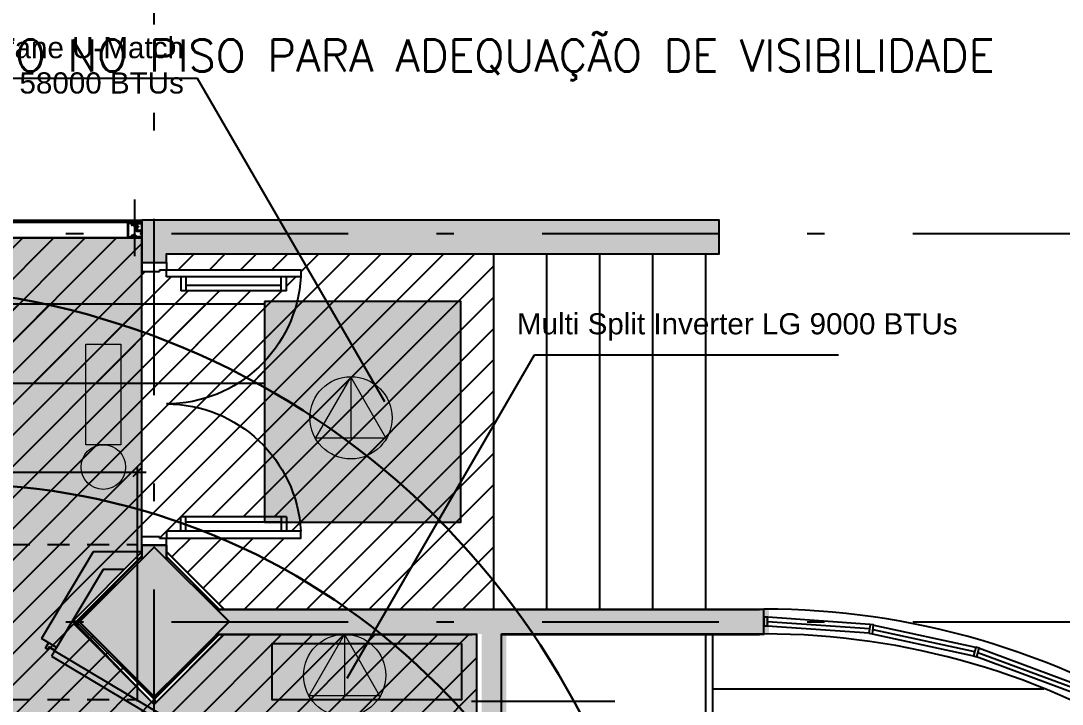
# Model space of a CAD drawing. Header units: millimetres. Extents: x 182 to 575, y -105 to 95.
# Drawn here: x 336.79 to 342.68, y 5.88 to 9.75 of the extents above; entities that cross this region are included whole.
import ezdxf
from ezdxf import colors
from ezdxf.entities.mleader import LeaderData, LeaderLine
from ezdxf.math import Vec2, Vec3

# ---------------------------------------------------------------- set-up
doc = ezdxf.new("R2010")
doc.units = ezdxf.units.MM
doc.header["$MEASUREMENT"] = 0
for name, pattern in [('DASHDOT', [1, 0.5, -0.25, 0, -0.25]), ('HIDDEN2', [0.1875, 0.125, -0.0625]), ('XR_BL2_AND_MON-REV15$0$DASHDOT', [1, 0.5, -0.25, 0, -0.25])]:
    doc.linetypes.add(name, pattern=pattern)
for name, color, linetype, lineweight in [('1', 1, 'Continuous', 9), ('252', 252, 'Continuous', 20), ('auxiliar eletrica 252', 252, 'Continuous', 20), ('eletroduto eletrica', 152, 'EL', 30), ('TEXTO ELETRICA', 2, 'Continuous', 20)]:
    doc.layers.add(name, color=color, linetype=linetype, lineweight=lineweight)
for name, color, linetype in [('ALV_2', 2, 'Continuous'), ('ar condicionado', 160, 'Continuous'), ('base', 253, 'Continuous'), ('CAIX', 1, 'Continuous'), ('COB_PROJ_EST', 1, 'Continuous'), ('construir', 10, 'Continuous'), ('EIXOS', 31, 'DASHDOT'), ('ESTR', 3, 'Continuous'), ('FORRO', 253, 'Continuous'), ('LAY_2', 2, 'Continuous'), ('MP-INC-LUMINARIA', 10, 'Continuous'), ('XR_BL2_AND_MON-REV15$0$EIXOS_PERFIL', 181, 'XR_BL2_AND_MON-REV15$0$DASHDOT')]:
    doc.layers.add(name, color=color, linetype=linetype)
doc.styles.add('ARIAL', font='arial.ttf')
doc.styles.add('SIMPLEX', font='simplex', dxfattribs={"height": 0.2})
doc.styles.get("Standard").update_dxf_attribs({"font": 'romans.shx'})
doc.linetypes.add('EL', pattern='A,0.5,-0.2,["EL",Standard,S=0.1,R=0,X=-0.08,Y=-0.05],-0.175', length=0.875)
doc.dimstyles.new('SA-25', dxfattribs={"dimtxt": 0.05, "dimasz": 0.05, "dimexe": 0.025, "dimexo": 0.05, "dimgap": 0.025, "dimtad": 1, "dimzin": 4, "dimdsep": 46, "dimtxsty": 'SIMPLEX', "dimblk": 'OBLIQUE', "dimcen": 0.025, "dimdle": 0.05, "dimclrt": 2, "dimaunit": 1, "dimadec": 3, "dimazin": 0, "dimtfac": 1, "dimtofl": 0, "dimtmove": 0, "dimatfit": 3, "dimldrblk": 'OPEN30', "dimfxl": 1, "dimtolj": 1, "dimtzin": 0, "dimarcsym": 0})

# ---------------------------------------------------------------- blocks, each defined once
blk = doc.blocks.new('XR_BL2_AND_MON-REV15$0$P50X50')
at = {"layer": 'base'}
blk.add_hatch(color=256, dxfattribs=at).paths.add_polyline_path([(0, -0.4243), (0.4243, 0), (0, 0.4243), (-0.4243, 0)])
at = {"layer": 'base', "linetype": 'ByBlock'}
blk.add_lwpolyline([(0, -0.4243), (0.4243, 0), (0, 0.4243), (-0.4243, 0)], close=True, dxfattribs=at)
blk = doc.blocks.new('XR_BL2_AND_MON-REV15$0$PILAR 60X60_45')
at = {"layer": 'base'}
blk.add_blockref('XR_BL2_AND_MON-REV15$0$P50X50', (0, 0), dxfattribs=at)
blk = doc.blocks.new('XR_BL2_AND_MON-REV15$0$P160')
for p, q in [((-1.44, 0.78), (-1.52, 0.78)), ((-1.44, 0.78), (-1.44, 0.18)), ((-0.16, 0.78), (-0.08, 0.78)), ((-0.16, 0.78), (-0.16, 0.18)), ((-1.44, 0.75), (-1.52, 0.75)), ((-1.47, 0.75), (-1.47, 0.21)), ((-0.16, 0.75), (-0.08, 0.75)), ((-0.13, 0.75), (-0.13, 0.21)), ((-1.52, 0.21), (-1.44, 0.21)), ((-1.52, 0.18), (-1.44, 0.18)), ((-0.08, 0.21), (-0.16, 0.21)), ((-0.08, 0.18), (-0.16, 0.18)), ((-1.6, -0.04), (-1.6, 0.1)), ((-1.6, 0.1), (-1.56, 0.1)), ((-1.56, 0.06), (-1.56, 0.1)), ((-1.56, 0.06), (-1.55, 0.06)), ((-1.55, -0.04), (-1.55, 0.06)), ((-0.05, -0.04), (-0.05, 0.06)), ((-0.04, 0.06), (-0.05, 0.06)), ((-0.04, 0.06), (-0.04, 0.1)), ((0, 0.1), (-0.04, 0.1)), ((0, -0.04), (0, 0.1)), ((-1.6, -0.04), (-1.55, -0.04)), ((0, -0.04), (-0.05, -0.04))]:
    blk.add_line(p, q)
for points in [[(-1.52, 0.1), (-1.56, 0.1), (-1.56, 0.86), (-1.52, 0.86)], [(-0.08, 0.1), (-0.04, 0.1), (-0.04, 0.86), (-0.08, 0.86)]]:
    blk.add_lwpolyline(points, close=True)
for centre, start, end in [((-1.5619, 0.0992), 0.05756, 86.84612), ((-0.0381, 0.0992), 93.15388, 179.94244)]:
    blk.add_arc(centre, 0.7619, start, end)
blk = doc.blocks.new('XR_BL2_AND_MON-REV15$0$PERFIL_UNIT_ALCOA')
at = {"color": 1}
for p, q in [((-32.9, 82.7), (-31.8, 82.7)), ((-32.9, 75.7), (-32.9, 82.7)), ((-31.8, 75.7), (-32.9, 75.7)), ((-31.6, 79.7), (-31.6, 78.8)), ((-30.9, 79.7), (-31.6, 79.7)), ((-31.6, 78.8), (-30.9, 78.8)), ((-30.9, 81.8), (-30.9, 79.7)), ((-30.9, 78.8), (-30.9, 76.6)), ((-6.8, 94.7), (-9.4, 94.7)), ((-6.8, 94.7), (-9.4, 94.7)), ((-9.2, 91.6), (-5.5, 91.9)), ((-8, 95.9), (-7, 96.9)), ((-8, 96.3), (-7.5, 96.9)), ((-8, 96.7), (-7.9, 96.9)), ((-8, 95.9), (-7, 96.9)), ((-8, 96.3), (-7.5, 96.9)), ((-8, 96.7), (-7.9, 96.9)), ((-6.9, 95.7), (-8, 96.8)), ((-6.9, 95.7), (-8, 96.8)), ((-7.3, 95.7), (-8, 96.4)), ((-7.3, 95.7), (-8, 96.4)), ((-7.7, 95.7), (-8, 95.9)), ((-7.7, 95.7), (-8, 95.9)), ((-7.8, 95.7), (-6.6, 96.9)), ((-7.8, 95.7), (-6.6, 96.9)), ((-5.5, 94.7), (-7.7, 96.9)), ((-5.5, 94.7), (-7.7, 96.9)), ((-7.4, 95.7), (-6.2, 96.9)), ((-7.4, 95.7), (-6.2, 96.9)), ((-5.1, 94.7), (-7.2, 96.9)), ((-5.1, 94.7), (-7.2, 96.9)), ((-7, 95.7), (-5.8, 96.9)), ((-7, 95.7), (-5.8, 96.9)), ((-4.7, 94.7), (-6.8, 96.9)), ((-6.8, 95), (-4.9, 96.9)), ((-6.8, 95.4), (-5.3, 96.9)), ((-4.7, 94.7), (-6.8, 96.9)), ((-6.8, 95), (-4.9, 96.9)), ((-6.8, 95.4), (-5.3, 96.9)), ((-6.8, 94.7), (-6.8, 95.7)), ((-6.8, 94.7), (-6.8, 95.7)), ((-6, 94.7), (-6.8, 95.6)), ((-6, 94.7), (-6.8, 95.6)), ((-6.4, 94.7), (-6.8, 95.1)), ((-6.4, 94.7), (-6.8, 95.1)), ((-3.9, 94.7), (-6.8, 94.7)), ((-3.9, 94.7), (-6.8, 94.7)), ((-6.6, 94.7), (-4.5, 96.9)), ((-6.6, 94.7), (-4.5, 96.9)), ((-4.3, 94.7), (-6.4, 96.9)), ((-4.3, 94.7), (-6.4, 96.9)), ((-6.2, 94.7), (-4.1, 96.9)), ((-6.2, 94.7), (-4.1, 96.9)), ((-3.9, 94.8), (-6, 96.9)), ((-3.9, 94.8), (-6, 96.9)), ((-5.8, 94.7), (-3.6, 96.9)), ((-5.8, 94.7), (-3.6, 96.9)), ((-3.9, 95.3), (-5.6, 96.9)), ((-3.9, 95.3), (-5.6, 96.9)), ((-5.5, 91.9), (-1.4, 91.9)), ((-5.3, 94.7), (-3.2, 96.9)), ((-5.3, 94.7), (-3.2, 96.9)), ((-3.9, 95.7), (-5.1, 96.9)), ((-3.9, 95.7), (-5.1, 96.9)), ((-4.9, 94.7), (-2.8, 96.9)), ((-4.9, 94.7), (-2.8, 96.9)), ((-3.5, 95.7), (-4.7, 96.9)), ((-3.5, 95.7), (-4.7, 96.9)), ((-4.5, 94.7), (-3.9, 95.3)), ((-4.5, 94.7), (-3.9, 95.3)), ((-3.1, 95.7), (-4.3, 96.9)), ((-3.1, 95.7), (-4.3, 96.9)), ((-4.1, 94.7), (-3.9, 94.9)), ((-4.1, 94.7), (-3.9, 94.9)), ((-2.8, 95.8), (-3.9, 96.9)), ((-2.8, 95.8), (-3.9, 96.9)), ((-3.9, 95.7), (-3.9, 94.7)), ((-3.9, 95.7), (-3.9, 94.7)), ((-1.7, 94.7), (-3.9, 94.7)), ((-1.7, 94.7), (-3.9, 94.7)), ((-3.6, 95.7), (-2.8, 96.5)), ((-3.6, 95.7), (-2.8, 96.5)), ((-2.8, 96.2), (-3.4, 96.9)), ((-2.8, 96.2), (-3.4, 96.9)), ((-3.2, 95.7), (-2.8, 96)), ((-3.2, 95.7), (-2.8, 96)), ((-2.8, 96.6), (-3, 96.9)), ((-2.8, 96.6), (-3, 96.9)), ((38.8, 81.8), (38.8, 79.7)), ((38.8, 79.7), (39.5, 79.7)), ((38.8, 78.8), (38.8, 76.6)), ((39.5, 78.8), (38.8, 78.8)), ((39.5, 79.7), (39.5, 78.8)), ((40.8, 82.7), (39.7, 82.7)), ((39.7, 75.7), (40.8, 75.7)), ((40.8, 75.7), (40.8, 82.7)), ((-33.6, 19), (-33.6, 13.4)), ((-33.6, 13.4), (-15.2, 13.4)), ((-32.9, 42.7), (-31.8, 42.7)), ((-32.9, 35.7), (-32.9, 42.7)), ((-31.8, 35.7), (-32.9, 35.7)), ((-31.6, 39.6), (-31.6, 38.8)), ((-30.9, 39.6), (-31.6, 39.6)), ((-31.6, 38.8), (-30.9, 38.8)), ((-30.9, 41.8), (-30.9, 39.6)), ((-30.9, 38.8), (-30.9, 36.6)), ((-15.2, 19.2), (-21.3, 19.2)), ((-15.2, 19.2), (-21.3, 19.2)), ((-21.3, 13.4), (-15.2, 13.4)), ((-18.6, 19.2), (-12.9, 19.2)), ((-15.2, 19.2), (-15.2, 13.4)), ((-6.8, 23.7), (-9.4, 23.7)), ((-6.8, 23.7), (-9.4, 23.7)), ((-9.2, 26.8), (-5.5, 26.5)), ((-6.9, 22.8), (-8, 21.7)), ((-7.3, 22.8), (-8, 22.1)), ((-7.7, 22.8), (-8, 22.5)), ((-6.9, 22.8), (-8, 21.7)), ((-7.3, 22.8), (-8, 22.1)), ((-7.7, 22.8), (-8, 22.5)), ((-8, 22.6), (-7, 21.6)), ((-8, 22.6), (-7, 21.6)), ((-8, 22.1), (-7.5, 21.6)), ((-8, 22.1), (-7.5, 21.6)), ((-8, 21.7), (-7.9, 21.6)), ((-8, 21.7), (-7.9, 21.6)), ((-7.8, 22.8), (-6.6, 21.6)), ((-7.8, 22.8), (-6.6, 21.6)), ((-5.5, 23.7), (-7.7, 21.6)), ((-5.5, 23.7), (-7.7, 21.6)), ((-7.4, 22.8), (-6.2, 21.6)), ((-7.4, 22.8), (-6.2, 21.6)), ((-5.1, 23.7), (-7.2, 21.6)), ((-5.1, 23.7), (-7.2, 21.6)), ((-7, 22.8), (-5.8, 21.6)), ((-7, 22.8), (-5.8, 21.6)), ((-3.9, 23.7), (-6.8, 23.7)), ((-6.8, 23.7), (-6.8, 22.8)), ((-3.9, 23.7), (-6.8, 23.7)), ((-6.8, 23.7), (-6.8, 22.8)), ((-4.7, 23.7), (-6.8, 21.6)), ((-6, 23.7), (-6.8, 22.9)), ((-6.4, 23.7), (-6.8, 23.3)), ((-4.7, 23.7), (-6.8, 21.6)), ((-6, 23.7), (-6.8, 22.9)), ((-6.4, 23.7), (-6.8, 23.3)), ((-6.8, 23.5), (-4.9, 21.6)), ((-6.8, 23.5), (-4.9, 21.6)), ((-6.8, 23), (-5.3, 21.6)), ((-6.8, 23), (-5.3, 21.6)), ((-6.6, 23.7), (-4.5, 21.6)), ((-6.6, 23.7), (-4.5, 21.6)), ((-4.3, 23.7), (-6.4, 21.6)), ((-4.3, 23.7), (-6.4, 21.6)), ((-6.2, 23.7), (-4.1, 21.6)), ((-6.2, 23.7), (-4.1, 21.6)), ((-3.9, 23.6), (-6, 21.6)), ((-3.9, 23.6), (-6, 21.6)), ((-5.8, 23.7), (-3.6, 21.6)), ((-5.8, 23.7), (-3.6, 21.6)), ((-3.9, 23.2), (-5.6, 21.6)), ((-3.9, 23.2), (-5.6, 21.6)), ((-5.5, 26.5), (-1.4, 26.6)), ((-5.3, 23.7), (-3.2, 21.6)), ((-5.3, 23.7), (-3.2, 21.6)), ((-3.9, 22.8), (-5.1, 21.6)), ((-3.9, 22.8), (-5.1, 21.6)), ((-4.9, 23.7), (-2.8, 21.6)), ((-4.9, 23.7), (-2.8, 21.6)), ((-3.5, 22.8), (-4.7, 21.6)), ((-3.5, 22.8), (-4.7, 21.6)), ((-4.5, 23.7), (-3.9, 23.2)), ((-4.5, 23.7), (-3.9, 23.2)), ((-3.1, 22.8), (-4.3, 21.6)), ((-3.1, 22.8), (-4.3, 21.6)), ((-4.1, 23.7), (-3.9, 23.6)), ((-4.1, 23.7), (-3.9, 23.6)), ((-3.9, 22.8), (-3.9, 23.7)), ((-3.9, 22.8), (-3.9, 23.7)), ((-1.7, 23.7), (-3.9, 23.7)), ((-1.7, 23.7), (-3.9, 23.7)), ((-2.8, 22.7), (-3.9, 21.6)), ((-2.8, 22.7), (-3.9, 21.6)), ((-3.6, 22.8), (-2.8, 22)), ((-3.6, 22.8), (-2.8, 22)), ((-0.4, 19.2), (-3.5, 4.3)), ((-3.5, 13.3), (-3.5, 3.3)), ((-3.5, 8.3), (-3.5, 4.3)), ((-2.8, 22.3), (-3.4, 21.6)), ((-2.8, 22.3), (-3.4, 21.6)), ((-3.2, 22.8), (-2.8, 22.4)), ((-3.2, 22.8), (-2.8, 22.4)), ((-2.8, 21.8), (-3, 21.6)), ((-2.8, 21.8), (-3, 21.6)), ((10, 19.2), (-0.4, 19.2)), ((9.2, 26.6), (9.1, 25.9)), ((9.1, 25.9), (9.1, 25.9)), ((9.2, 26.6), (9.2, 26.6)), ((18, 26.9), (9.5, 26.9)), ((9.5, 26.9), (9.5, 26.9)), ((9.5, 25.1), (9.5, 25.1)), ((9.5, 25.1), (9.5, 24.2)), ((9.5, 24.2), (9.5, 24.2)), ((9.6, 19.2), (12.8, 4.3)), ((16.6, 24.9), (9.8, 25.4)), ((9.8, 25.4), (9.8, 25.4)), ((9.8, 23.9), (9.8, 23.9)), ((9.8, 23.9), (11.8, 23.9)), ((10.1, 25.9), (10.1, 25.9)), ((10.1, 25.9), (16.7, 25.4)), ((11.5, 22.5), (11.5, 22.5)), ((11.5, 22.5), (12, 21.4)), ((12.1, 22.7), (11.7, 22.7)), ((11.7, 22.7), (11.7, 22.7)), ((11.8, 39.3), (26.5, 39.3)), ((12, 21.4), (12, 21.4)), ((12.1, 23.6), (12.1, 22.7)), ((12.1, 22.7), (12.1, 22.7)), ((12.2, 21.2), (12.2, 21.2)), ((12.2, 21.2), (15.1, 21.2)), ((12.7, 41.8), (12.7, 41.8)), ((12.7, 41.8), (12.7, 39.8)), ((12.7, 39.8), (13.5, 39.8)), ((13.5, 38.9), (12.7, 38.9)), ((12.7, 38.9), (12.7, 36.9)), ((12.7, 36.9), (12.7, 36.9)), ((12.8, 13.3), (12.8, 3.3)), ((12.8, 8.3), (12.8, 4.3)), ((14.6, 42.6), (13.5, 42.6)), ((13.5, 42.6), (13.5, 42.6)), ((13.5, 39.8), (13.5, 38.9)), ((13.5, 36.1), (13.5, 36.1)), ((13.5, 36.1), (14.6, 36.1)), ((14.6, 36.1), (14.6, 42.6)), ((14.6, 40.3), (15.2, 40.3)), ((14.6, 38.4), (15, 38.4)), ((15, 38.4), (15.2, 40.9)), ((15, 38.4), (15.5, 37.8)), ((15.1, 21.2), (15.1, 21.2)), ((15.2, 40.9), (15.8, 40.3)), ((15.2, 22.7), (15.2, 23.6)), ((15.6, 22.7), (15.2, 22.7)), ((15.2, 22.7), (15.2, 22.7)), ((15.3, 21.4), (15.8, 22.5)), ((15.3, 21.4), (15.3, 21.4)), ((15.5, 37.8), (15.8, 40.3)), ((15.5, 23.9), (18, 23.9)), ((15.6, 38.4), (16.2, 38.4)), ((15.6, 22.7), (15.6, 22.7)), ((15.8, 40.3), (16.3, 40.3)), ((15.8, 22.5), (15.8, 22.5)), ((16.2, 38.4), (16.4, 40.9)), ((16.2, 38.4), (16.7, 37.8)), ((16.4, 40.9), (16.9, 40.3)), ((16.6, 24.9), (16.6, 24.9)), ((16.7, 37.8), (16.9, 40.3)), ((16.7, 38.4), (17.3, 38.4)), ((16.7, 25.4), (16.7, 25.4)), ((16.8, 25.2), (16.8, 25.2)), ((16.8, 25.2), (16.8, 25.1)), ((16.8, 25.1), (16.8, 25.1)), ((16.9, 40.3), (17.5, 40.3)), ((17.3, 38.4), (17.5, 40.9)), ((17.3, 38.4), (17.8, 37.8)), ((17.5, 40.9), (18, 40.3)), ((17.8, 37.8), (18, 40.3)), ((17.9, 38.4), (18.4, 38.4)), ((18, 40.3), (18.6, 40.3)), ((18, 26.9), (18, 26.9)), ((18, 23.9), (18, 23.9)), ((18.3, 24.2), (18.3, 26.6)), ((18.3, 26.6), (18.3, 26.6)), ((18.3, 24.2), (18.3, 24.2)), ((18.4, 38.4), (18.7, 40.9)), ((18.4, 38.4), (18.9, 37.8)), ((18.7, 40.9), (19.2, 40.3)), ((18.9, 37.8), (19.2, 40.3)), ((19, 38.4), (19.1, 38.4)), ((19, 38.4), (19.4, 38.4)), ((19.2, 40.3), (19.2, 40.3)), ((19.2, 40.3), (19.6, 40.3)), ((19.4, 38.4), (19.6, 40.9)), ((19.4, 38.4), (19.9, 37.8)), ((19.6, 40.9), (20.2, 40.3)), ((19.9, 37.8), (20.2, 40.3)), ((20, 38.4), (20.6, 38.4)), ((20.2, 40.3), (20.7, 40.3)), ((20.6, 38.4), (20.8, 40.9)), ((20.6, 38.4), (21.1, 37.8)), ((20.8, 40.9), (21.3, 40.3)), ((21.1, 37.8), (21.3, 40.3)), ((21.1, 38.4), (21.7, 38.4)), ((21.3, 40.3), (21.9, 40.3)), ((21.7, 38.4), (21.9, 40.9)), ((21.7, 38.4), (22.2, 37.8)), ((21.9, 40.9), (22.4, 40.3)), ((22.2, 37.8), (22.4, 40.3)), ((22.3, 38.4), (22.8, 38.4)), ((22.4, 40.3), (23, 40.3)), ((22.8, 38.4), (23.1, 40.9)), ((22.8, 38.4), (23.4, 37.8)), ((23.1, 40.9), (23.6, 40.3)), ((23.4, 37.8), (23.6, 40.3)), ((23.4, 38.4), (23.5, 38.4)), ((23.6, 40.3), (23.6, 40.3)), ((24, 38.8), (24.1, 39.9)), ((24.4, 19.2), (24.4, 13.4)), ((30.6, 13.4), (24.4, 13.4)), ((42.9, 13.4), (24.4, 13.4)), ((26.2, 19.2), (32.3, 19.2)), ((26.2, 19.2), (44.6, 19.2)), ((42.9, 19), (42.9, 13.4))]:
    blk.add_line(p, q, dxfattribs=at)
for points in [[(-33.3, 19.2), (-0.4, 19.2), (-0.4, 19.2), (-0.4, 23.8), (-0.4, 23.8), (-3.4, 23.8, 1), (-3.4, 22.8), (-2.6, 22.8), (-2.6, 21.5), (-8.2, 21.5), (-8.2, 22.8), (-7.4, 22.8, 1), (-7.4, 23.8), (-10.4, 23.8), (-10.4, 22.9, -0.414214), (-12.4, 20.9), (-31.7, 20.9, -0.414214), (-33.7, 22.9), (-33.7, 95.5, -0.414214), (-31.7, 97.5), (-10.4, 97.5), (-10.4, 97.5), (-10.4, 95.4), (-10.4, 95.4, 0.419197), (-9.6, 94.6), (-7.4, 94.6, 1.022616), (-7.4, 95.6), (-8.2, 95.6), (-8.2, 96.9), (-2.6, 96.9), (-2.6, 95.6), (-3.4, 95.6, 1), (-3.4, 94.6), (-0.4, 94.6), (-0.4, 94.6), (-0.4, 99.2), (-35.4, 99.2), (-35.4, 99.2), (-35.4, 17.6, 0.414214), (-35, 17.2), (-34.1, 17.2, 0.414214), (-33.7, 17.6), (-33.7, 18.8, -0.414214), (-33.3, 19.2)], [(39.9, 96.5), (13.8, 96.5, 0.414214), (11.8, 94.5), (11.8, 91.1, -0.414214), (10.1, 89.4), (-3.5, 89.4), (-3.5, 86.4), (-5.3, 86.4), (-5.3, 89.4), (-13.1, 88.7, -1.000008), (-13.3, 90.9), (-5.4, 91.6), (-5.4, 91.6), (9.6, 91.6), (9.6, 98.8, -0.414214), (10, 99.2), (44.2, 99.2, -0.414214), (44.6, 98.8), (44.6, 62.6, -0.406616), (44.2, 62.2), (17.9, 62.2, 0.414214), (17.5, 61.8), (17.5, 27.3, -0.414214), (17.1, 26.9), (-5.4, 26.9), (-13, 27.5, -1.000008), (-12.8, 30.3), (-5.3, 29.7), (-5.3, 32.7), (-3.5, 32.7), (-3.5, 29.7), (12.8, 29.7, 0.414214), (14.8, 31.7), (14.8, 64.5, -0.414214), (15.2, 64.9), (39.9, 64.9, 0.414214), (41.9, 66.9), (41.9, 94.5, 0.414214), (39.9, 96.5)], [(18.6, 55.6), (18.6, 30.3), (18.2, 30.3, 1), (18.2, 28.8), (18.6, 28.8), (18.6, 23.8), (15.7, 23.8, 0.414173), (15.3, 23.4), (15.3, 22.8), (16.1, 22.8, -0.585709), (16.4, 22.2), (15.7, 21, -0.26127), (15.3, 20.8), (11.9, 20.8, -0.253886), (11.6, 21), (10.8, 22.2, -0.595041), (11.1, 22.8), (11.9, 22.8), (11.9, 23.4, 0.414173), (11.5, 23.8), (10, 23.8, 0.414214), (9.6, 23.4), (9.6, 19.6, 0.414214), (10, 19.2), (44.2, 19.2, 0.414214), (44.6, 19.6), (44.6, 61.7, 0.414214), (44.2, 62.1), (19, 62.1, 0.414214), (18.6, 61.7), (18.6, 57.1), (18.2, 57.1, 1), (18.2, 55.6), (18.6, 55.6)], [(19.7, 22.3), (18.5, 22.3, 0.414214), (18.1, 21.9), (18.1, 21.1, 0.414214), (18.5, 20.7), (43.1, 20.7), (43.1, 60.6), (20.1, 60.6), (20.1, 22.7, -0.414214), (19.7, 22.3)], [(12.7, 22), (12.7, 23.7), (12.7, 23.7, -0.414214), (12.9, 23.9), (12.9, 23.9), (14.4, 23.9), (14.4, 23.9, -0.414214), (14.6, 23.7), (14.6, 23.7), (14.6, 22), (14.6, 22, -0.414214), (14.4, 21.9), (14.4, 21.9), (12.9, 21.9), (12.9, 21.9, -0.414214), (12.7, 22)]]:
    blk.add_lwpolyline(points, format="xyb", dxfattribs=at)
for points in [[(-6.8, 95.7), (-8, 95.7), (-8, 96.9), (-2.8, 96.9), (-2.8, 95.7), (-3.9, 95.7)], [(-6.8, 95.7), (-8, 95.7), (-8, 96.9), (-2.8, 96.9), (-2.8, 95.7), (-3.9, 95.7)], [(-6.8, 22.8), (-8, 22.8), (-8, 21.6), (-2.8, 21.6), (-2.8, 22.8), (-3.9, 22.8)], [(-6.8, 22.8), (-8, 22.8), (-8, 21.6), (-2.8, 21.6), (-2.8, 22.8), (-3.9, 22.8)]]:
    blk.add_lwpolyline(points, dxfattribs=at)
for centre, radius, start, end in [((-31.8, 81.8), 0.869, 0, 90), ((-31.8, 76.6), 0.869, 270, 0), ((-9.2, 93.2), 1.57, 97.37761, 269.71703), ((-1.6, 93.3), 1.44, 277.41154, 92.3804), ((39.7, 81.8), 0.869, 90, 180), ((39.7, 76.6), 0.869, 180, 270), ((-31.8, 41.8), 0.869, 0, 90), ((-31.8, 36.6), 0.869, 270, 0), ((-9.2, 25.3), 1.57, 90.28297, 262.62239), ((-1.6, 25.1), 1.44, 267.6196, 82.58846), ((9.6, 25.9), 0.5, 173.08024, 359.99995), ((9.5, 26.6), 0.3, 90.00022, 173.07636), ((9.8, 25.1), 0.3, 86.92056, 179.9979), ((9.8, 24.2), 0.3, 180, 270), ((11.7, 22.5), 0.184, 90, 194.99982), ((11.8, 23.6), 0.3, 360, 90), ((12.2, 21.4), 0.184, 202.01916, 270), ((15.1, 21.4), 0.184, 270, 337.9776), ((15.5, 23.6), 0.3, 90, 180), ((15.6, 22.5), 0.184, 344.99746, 90), ((16.6, 25.1), 0.2, 266.92251, 0), ((16.6, 25.2), 0.2, 0, 86.45616), ((18, 26.6), 0.3, 0, 90), ((18, 24.2), 0.3, 270, 0)]:
    blk.add_arc(centre, radius, start, end, dxfattribs=at)
at = {"color": 1, "extrusion": (0, 0, -1)}
for centre, major_axis in [((13.5, 41.8), (0.573, -0.573)), ((13.5, 36.9), (0.573, 0.573))]:
    blk.add_ellipse(centre, major_axis=major_axis, ratio=1, start_param=2.356194, end_param=3.926991, dxfattribs=at)
at = {"color": 1}
for points, knots in [([(25, 39.3), (24.9, 39.3), (24.8, 39.3), (24.8, 39.3), (24.7, 39.3), (24.7, 39.2), (24.6, 39.2), (24.6, 39.1), (24.6, 39.1), (24.5, 39.1), (24.4, 39.1), (24.4, 39), (24.3, 39), (24.3, 39), (24.3, 39), (24.2, 38.9), (24.2, 38.9), (24.1, 38.9), (24.1, 38.9), (24, 38.8), (24, 38.8), (23.9, 38.8), (23.9, 38.7), (23.8, 38.7), (23.8, 38.7), (23.7, 38.6), (23.7, 38.6), (23.5, 38.5), (23.5, 38.4), (23.5, 38.4), (23.5, 38.4), (23.4, 38.2), (23.4, 38.2), (23.4, 38.2)], [0, 0, 0, 0, 0.051439, 0.072585, 0.094945, 0.148925, 0.177318, 0.208117, 0.229263, 0.263962, 0.286322, 0.316684, 0.341831, 0.370224, 0.385176, 0.410323, 0.432683, 0.466448, 0.484229, 0.519793, 0.54494, 0.583668, 0.608815, 0.635405, 0.653187, 0.684808, 0.766724, 0.798345, 0.829966, 0.855113, 0.870066, 0.927124, 1, 1, 1, 1]), ([(25, 39.3), (24.9, 39.4), (24.7, 39.6), (24.7, 39.6), (24.6, 39.6), (24.6, 39.7), (24.5, 39.7), (24.5, 39.7), (24.4, 39.8), (24.4, 39.8), (24.3, 39.9), (24.3, 39.9), (24.2, 39.9), (24.1, 40), (24, 40), (24, 40), (23.9, 40), (23.8, 40), (23.7, 40.1), (23.7, 40.2), (23.7, 40.3), (23.6, 40.3), (23.6, 40.3), (23.5, 40.4), (23.5, 40.4)], [0, 0, 0, 0, 0.07678, 0.102261, 0.156401, 0.18506, 0.227914, 0.244954, 0.311716, 0.342019, 0.377118, 0.407421, 0.432902, 0.525013, 0.566753, 0.587018, 0.625497, 0.657854, 0.688156, 0.805193, 0.825457, 0.896684, 0.922166, 1, 1, 1, 1])]:
    blk.add_open_spline(points, degree=3, knots=knots, dxfattribs=at)
at = {"layer": 'XR_BL2_AND_MON-REV15$0$EIXOS_PERFIL', "linetype": 'ByBlock', "ltscale": 0.1}
blk.add_line((4.6, 206.7), (4.6, -114.6), dxfattribs=at)
blk = doc.blocks.new('XR_BL2_AND_MON-REV15$0$A$C10B331E6')
at = {"layer": 'base'}
for p, q in [((-0.1499, 0), (-0.1499, -9.3133, 2.33)), ((-0.06, 0, 197.496), (-0.06, -9.3133, 199.826)), ((-0.0499, 0, 179.8525), (-0.0499, -9.3133, 199.826))]:
    blk.add_line(p, q, dxfattribs=at)
at = {"layer": 'base', "elevation": 179.8525}
blk.add_lwpolyline([(-0.06, -9.3133), (-0.0499, -9.3133)], dxfattribs=at)
at = {"layer": 'base', "linetype": 'ByBlock', "ltscale": 0.1, "xscale": -0.001000000000203727, "yscale": 0.001000000000203727, "zscale": 0.0009999999999763531, "rotation": 90}
blk.add_blockref('XR_BL2_AND_MON-REV15$0$PERFIL_UNIT_ALCOA', (-0.0466, -9.2687, 179.8525), dxfattribs=at)
blk = doc.blocks.new('_Oblique')
at = {"color": 0, "linetype": 'ByBlock', "lineweight": -2}
blk.add_line((-0.5, -0.5), (0.5, 0.5), dxfattribs=at)
blk = doc.blocks.new('*D55')
at = {"layer": 'Defpoints', "color": 0, "transparency": 16777216}
for p in [(337.4458, 7.1956), (335.0766, 5.9082), (337.4458, 5.8464, 195.166)]:
    blk.add_point(p, dxfattribs=at)
at = {"layer": 'FORRO', "color": 0, "lineweight": -2, "transparency": 16777216}
for p, q in [((335.0766, 5.9582), (335.0766, 7.2206)), ((337.4458, 5.8964), (337.4458, 7.2206)), ((335.0266, 7.1956), (337.4958, 7.1956))]:
    blk.add_line(p, q, dxfattribs=at)
at = {"layer": 'FORRO', "color": 0, "lineweight": -2, "transparency": 16777216, "xscale": 0.05, "yscale": 0.05, "zscale": 0.05, "rotation": 180}
blk.add_blockref('_Oblique', (335.0766, 7.1956), dxfattribs=at)
at = {"layer": 'FORRO', "color": 0, "lineweight": -2, "transparency": 16777216, "xscale": 0.05, "yscale": 0.05, "zscale": 0.05}
blk.add_blockref('_Oblique', (337.4458, 7.1956), dxfattribs=at)
at = {"layer": 'FORRO', "color": 2, "transparency": 16777216, "insert": (336.2612, 7.3206), "char_height": 0.2, "attachment_point": 5, "style": 'SIMPLEX'}
blk.add_mtext('\\A1;2.37', dxfattribs=at)
blk = doc.blocks.new('_Open30')
at = {"color": 0, "linetype": 'ByBlock', "lineweight": -2}
for p, q in [((-1, 0.27), (0, 0)), ((0, 0), (-1, -0.27)), ((0, 0), (-1, 0))]:
    blk.add_line(p, q, dxfattribs=at)
blk = doc.blocks.new('LUMINÁRIA DE EMERGÊNCIA')
at = {"layer": '1', "ltscale": 0.5}
blk.add_hatch(color=10, dxfattribs=at).paths.add_polyline_path([(-0.0589, -0.0677), (-0.0118, -0.0677), (-0.0118, 0.0677), (-0.0589, 0.0677)])
at = {"layer": '1', "color": 10}
blk.add_lwpolyline([(-0.0589, 0.0677), (-0.0118, 0.0677), (-0.0118, -0.0677), (-0.0589, -0.0677)], close=True, dxfattribs=at)
blk.add_circle((-0.0353, 0.0977), 0.03, dxfattribs=at)
blk = doc.blocks.new('LUMINOSO')
at = {"layer": '252', "ltscale": 1.5}
blk.add_hatch(color=150, dxfattribs=at).paths.add_polyline_path([(23604.51, 19492.51), (23604.51, 19481.45), (23610.89, 19481.45)])
at = {"layer": '1', "color": 150, "linetype": 'Continuous'}
for p, q in [((23604.51, 19492.51), (23604.51, 19481.45)), ((23610.88, 19481.19), (23610.89, 19481.2))]:
    blk.add_line(p, q, dxfattribs=at)
at = {"layer": 'TEXTO ELETRICA', "color": 150, "ltscale": 10}
for p, q in [((23604.51, 19492.51), (23598.12, 19481.45)), ((23610.89, 19481.45), (23604.51, 19492.51)), ((23598.12, 19481.45), (23610.89, 19481.45))]:
    blk.add_line(p, q, dxfattribs=at)
blk.add_circle((23604.54, 19485.06), 7.45, dxfattribs=at)

msp = doc.modelspace()

# ---------------------------------------------------------------- hatches: boundary and pattern name
at = {"layer": 'ar condicionado'}
h = msp.add_hatch(dxfattribs=at)
h.set_pattern_fill('ANSI31', color=256)
h.paths.add_polyline_path([(324.7224, 8.1475), (311.9156, 8.1475), (311.9156, 7.6975), (325.0408, 7.6975), (325.0408, 7.5983)])
h.paths.add_polyline_path([(338.166, 8.1475), (325.0408, 8.1475), (325.0408, 7.6975), (338.166, 7.6975)])
h.paths.add_polyline_path([(335.7517, 7.5944), (336.3299, 7.5944), (336.3299, 7.48), (335.7517, 7.48)])
h.paths.add_polyline_path([(325.0408, 8.1475), (324.7224, 8.1475), (325.0408, 7.5983)], flags=17)
h = msp.add_hatch(color=256, dxfattribs=at)
h.dxf.hatch_style = 1
h.paths.add_polyline_path([(338.166, 8.1622), (338.166, 6.9122), (339.278, 6.9122), (339.278, 8.1622)])
h = msp.add_hatch(color=256, dxfattribs=at)
h.dxf.hatch_style = 1
h.paths.add_polyline_path([(339.2825, 6.2241), (339.2825, 5.9055), (338.2098, 5.9055), (338.2098, 6.2241)])
at = {"layer": 'base'}
for points in [[(337.4708, 8.6216), (337.4708, 8.3816), (337.6108, 8.3816), (337.6108, 8.4316), (340.7408, 8.4316), (340.7408, 8.6216)], [(337.6108, 6.7009), (337.6108, 6.7816), (337.4708, 6.7816), (337.4708, 6.7009), (337.5408, 6.7709)], [(337.4708, 6.7009), (337.4708, 6.7816), (337.6108, 6.7816), (337.6108, 6.7009), (337.5408, 6.7709)], [(342.5958, 2.1191), (342.5958, 3.866), (342.7658, 3.866), (342.7658, 3.776), (342.7358, 3.776), (342.7358, 0.3223), (342.7658, 0.3223), (342.7658, 0.2323), (342.5958, 0.2323), (342.5958, 1.9791), (339.5362, 1.9791), (339.5362, -2.1809), (341.0237, -2.1809), (341.0237, -2.3209), (339.3462, -2.3209), (339.3462, -2.1809), (339.3962, -2.1809), (339.3962, -0.4191), (337.6358, -0.4191), (337.6358, -1.9216), (337.5408, -1.8266), (337.4458, -1.9216), (337.4458, 2.3591), (338.5462, 2.3591), (338.5462, 2.2191), (337.6358, 2.2191), (337.6358, -0.2791), (339.3962, -0.2791), (339.3962, 2.2191), (339.3462, 2.2191), (339.3462, 2.3591), (339.3962, 2.3591), (339.3962, 6.2791), (337.8951, 6.2791), (337.9651, 6.3491), (337.8951, 6.4191), (341.0237, 6.4191), (341.0237, 6.2791), (339.5362, 6.2791), (339.5362, 2.1191)]]:
    msp.add_hatch(color=256, dxfattribs=at).paths.add_polyline_path(points)
at = {"layer": 'construir'}
h = msp.add_hatch(dxfattribs=at)
h.set_pattern_fill('ANSI31', color=256)
edge = h.paths.add_edge_path()
edge.add_line((325.0408, 7.0141), (325.0408, 8.4316))
edge.add_line((325.0408, 8.4316), (328.1575, 8.4316))
edge.add_line((328.1575, 8.4316), (328.1575, 8.5216))
edge.add_line((328.1575, 8.5216), (337.4708, 8.5216))
edge.add_line((337.4708, 8.5216), (337.4708, 6.7009))
edge.add_line((337.4708, 6.7009), (337.1166, 6.3466))
edge.add_line((337.1166, 6.3466), (337.5458, 5.9174))
edge.add_line((337.5458, 5.9174), (337.9325, 6.2716))
edge.add_line((337.9325, 6.2716), (339.3689, 6.2729))
edge.add_line((339.3689, 6.2729), (339.3689, 2.3604))
edge.add_line((339.3689, 2.3604), (337.4458, 2.3612))
edge.add_line((337.4458, 2.3612), (337.4458, 2.9227))
edge.add_arc((325.0562, -13.7905), 20.8047, 53.45019, 90.04235)
h = msp.add_hatch(dxfattribs=at)
h.set_pattern_fill('ANSI31', color=256)
h.paths.add_polyline_path([(339.4658, 8.4316), (337.6108, 8.4316), (337.6108, 8.3816), (337.6108, 8.3416), (338.3708, 8.3416), (338.3708, 8.3016, -0.398181), (337.6101, 7.5816, -0.398181), (338.3708, 6.8616), (338.3708, 6.8216), (337.6108, 6.8216), (337.6108, 6.7816), (337.6108, 6.7458), (337.9375, 6.4191), (339.4658, 6.4191)])
h.paths.add_polyline_path([(338.3708, 8.3016), (338.2908, 8.3016), (338.2908, 8.2216), (337.6908, 8.2216), (337.6908, 8.3016), (337.6108, 8.3016), (337.6108, 8.3416), (337.5708, 8.3416), (337.5708, 8.3316), (337.4708, 8.3316), (337.4708, 6.8316), (337.5708, 6.8316), (337.5708, 6.8216), (337.6108, 6.8216), (337.6108, 6.8616), (337.6908, 6.8616), (337.6908, 6.9416), (338.2908, 6.9416), (338.2908, 6.8616), (338.3708, 6.8616, 0.398181), (337.6101, 7.5816, 0.398181)])
at = {"layer": 'FORRO', "transparency": 33554602}
h = msp.add_hatch(color=256, dxfattribs=at)
h.dxf.hatch_style = 1
h.paths.add_polyline_path([(315.0651, 5.9082), (319.2151, 5.9082), (319.2151, -2.1584), (317.2461, -2.1584), (317.2753, -2.2034), (337.1666, -2.2034), (337.4408, -1.9291), (337.4408, 2.3516), (339.3689, 2.3837), (339.3689, 6.2766), (337.9375, 6.2766), (337.5408, 5.8799), (337.0812, 6.3537), (337.4708, 6.7433), (337.4708, 8.5216), (312.6108, 8.4316), (312.6358, 6.7183), (313.0004, 6.3537), (312.5479, 5.887), (312.1416, 6.2791), (310.6855, 6.2766), (310.6855, 2.3566), (312.6358, 2.3566), (312.6408, -1.9291), (312.9151, -2.2034), (317.2753, -2.2034), (317.2461, -2.1584), (315.0651, -2.1584)])
h.paths.add_polyline_path([(319.2151, 5.9082), (324.6166, 5.9082), (324.6166, -2.1584), (319.2151, -2.1584)], flags=17)
h.paths.add_polyline_path([(325.4651, 5.9082), (330.8666, 5.9082), (330.8666, -2.1584), (325.4651, -2.1584)], flags=16)
h.paths.add_polyline_path([(330.8666, 5.9082), (335.0166, 5.9082), (335.0166, -2.1584), (330.8666, -2.1584)], flags=16)

# ---------------------------------------------------------------- linework, layer by layer
at = {"layer": 'ALV_2'}
for p, q in [((339.4658, 6.4166), (339.4658, 8.4316)), ((337.5408, 5.8941), (337.5337, 5.9011)), ((337.5408, 5.8941), (337.5338, 5.9011)), ((337.5408, 5.8966), (337.5479, 5.9036)), ((337.5408, 5.8941), (337.5479, 5.9011)), ((337.5408, 5.8966), (337.5337, 5.8895)), ((337.5408, 5.8941), (337.5337, 5.887)), ((337.5408, 5.8941), (337.5337, 5.887)), ((337.5408, 5.8941), (337.5338, 5.887)), ((337.5408, 5.8966), (337.5479, 5.8895)), ((337.5408, 5.8941), (337.5479, 5.887)), ((337.5408, 5.8941), (337.5479, 5.887)), ((337.5408, 5.8941), (337.5479, 5.887))]:
    msp.add_line(p, q, dxfattribs=at)
at = {"layer": 'ar condicionado', "color": 7}
for p, q in [((337.7863, 9.4249), (336.0645, 9.4249)), ((338.8481, 7.5936), (337.7863, 9.4249)), ((338.634, 6.0282), (339.6959, 7.8595)), ((339.6959, 7.8595), (341.4176, 7.8595))]:
    msp.add_line(p, q, dxfattribs=at)
at = {"layer": 'ar condicionado'}
for p, q in [((311.9156, 8.1475), (338.166, 8.1475)), ((338.166, 8.1475), (338.166, 7.3475)), ((338.166, 7.6975), (311.9156, 7.6975))]:
    msp.add_line(p, q, dxfattribs=at)
for points in [[(338.166, 8.1622), (338.166, 6.9122), (339.278, 6.9122), (339.278, 8.1622)], [(339.2825, 6.2241), (339.2825, 5.9055), (338.2098, 5.9055), (338.2098, 6.2241)]]:
    msp.add_lwpolyline(points, close=True, dxfattribs=at)
at = {"layer": 'base'}
for p, q in [((337.4708, 8.6216, 195.166), (337.4708, 8.3816, 195.166)), ((340.7408, 8.6216, 195.166), (337.4708, 8.6216, 195.166)), ((340.7408, 8.4316, 195.166), (340.7408, 8.6216, 195.166)), ((337.4708, 8.3816, 195.166), (337.6108, 8.3816, 195.166)), ((337.6108, 8.3816, 195.166), (337.6108, 8.4316, 195.166)), ((337.6108, 8.4316, 195.166), (340.7408, 8.4316, 195.166)), ((339.7658, 6.4166), (339.7658, 8.4316)), ((339.7658, 6.4216, 195.166), (339.7658, 8.4216, 195.166)), ((340.0658, 6.4166), (340.0658, 8.4316)), ((340.3658, 6.4166), (340.3658, 8.4316)), ((340.6658, 6.4166), (340.6658, 8.4316)), ((337.4708, 6.7816, 195.166), (337.6108, 6.7816, 195.166)), ((337.4708, 6.7816, 195.166), (337.4708, 6.7009, 195.166)), ((337.6108, 6.7816, 195.166), (337.4708, 6.7816, 195.166)), ((337.6108, 6.7816, 195.166), (337.4708, 6.7816, 195.166)), ((337.4708, 6.7009, 195.166), (337.4708, 6.7816, 195.166)), ((337.4708, 6.7816, 195.166), (337.6108, 6.7816, 195.166)), ((337.6108, 6.7034), (337.6108, 6.7841, 195.1659)), ((337.6108, 6.7009), (337.6108, 6.7816, 195.1659)), ((337.6108, 6.7816, 195.166), (337.6108, 6.7009, 195.166)), ((337.4708, 6.715), (337.1024, 6.3466)), ((337.9092, 6.4191), (337.6108, 6.7175)), ((337.9092, 6.4166), (337.6108, 6.715)), ((337.6108, 6.715), (337.9042, 6.4216)), ((337.9654, 6.3488, 195.166), (337.8901, 6.4241, 195.166)), ((337.8951, 6.4191, 195.166), (340.9964, 6.4191, 195.166)), ((337.8951, 6.4166, 195.166), (340.9691, 6.4166, 195.166)), ((340.9964, 6.4166, 195.166), (337.8951, 6.4166, 195.166)), ((340.995, 6.2791, 292.7495), (340.995, 6.4191, 292.7495)), ((341.5947, 6.3325, 195.201), (341.0168, 6.3733, 191.9406)), ((337.0953, 6.3537), (337.0812, 6.3395)), ((337.0883, 6.3466), (337.0812, 6.3537)), ((337.0812, 6.3395), (337.5337, 5.887)), ((337.0953, 6.3537), (337.5479, 5.9011)), ((337.8907, 6.2741, 195.166), (337.9654, 6.3488, 195.166)), ((341.5912, 6.2826, 195.201), (341.0133, 6.3235, 191.9406)), ((341.5929, 6.3075, 195.201), (341.015, 6.3484, 191.9406)), ((341.6181, 6.3292, 195.201), (342.1939, 6.2039, 195.2193)), ((337.9042, 6.2716), (337.5337, 5.9011)), ((337.5408, 5.9107), (337.9092, 6.2791)), ((337.5408, 5.9082), (337.9092, 6.2766)), ((337.5479, 5.8895), (337.9375, 6.2791)), ((337.5479, 5.887), (337.9375, 6.2766)), ((337.9325, 6.2716), (337.5479, 5.887)), ((337.8951, 6.2766, 195.166), (339.3416, 6.2766, 195.166)), ((339.3689, 6.2766, 195.166), (337.8951, 6.2766, 195.166)), ((339.3689, 2.3591, 195.166), (339.3689, 6.2791, 195.166)), ((339.3689, 2.3566, 195.166), (339.3689, 6.2766, 195.166)), ((339.3689, 2.3566, 195.166), (339.3689, 6.2766, 195.166)), ((339.5089, 2.1191, 195.166), (339.5089, 6.2791, 195.166)), ((339.5089, 6.2791, 195.166), (340.9964, 6.2791, 195.166)), ((339.5089, 2.1166, 195.166), (339.5089, 6.2766, 195.166)), ((339.5089, 6.2766, 195.166), (340.9691, 6.2766, 195.166)), ((340.9964, 6.2766, 195.166), (339.5089, 6.2766, 195.166)), ((339.5089, 2.1166, 195.166), (339.5089, 6.2766, 195.166)), ((340.6635, 6.2741, -73.8466), (340.6635, 5.0741, -73.8466)), ((340.7035, 6.2741, -73.8466), (340.7035, 5.0741, -73.8466)), ((341.6074, 6.2804, 195.201), (342.1833, 6.1551, 195.2193)), ((341.6127, 6.3048, 195.201), (342.1886, 6.1795, 195.2193)), ((342.2165, 6.1975, 195.2193), (342.7693, 5.993, 195.2193)), ((337.2727, 6.1905, 195.166), (337.4227, 6.0405, 195.166)), ((342.1992, 6.1506, 195.2193), (342.7519, 5.9461, 195.2193)), ((342.2078, 6.1741, 195.2193), (342.7606, 5.9695, 195.2193)), ((337.4658, 5.9974, 195.166), (337.5408, 5.9224, 195.166)), ((337.5408, 5.9249, 195.166), (337.6158, 5.9999, 195.166)), ((337.5408, 5.9224, 195.166), (337.6158, 5.9974, 195.166)), ((342.5804, 5.966, 99.919), (340.7035, 5.966, 99.919)), ((337.5408, 5.8941), (337.5337, 5.9011)), ((337.5408, 5.8941), (337.5338, 5.9011)), ((337.5408, 5.8966), (337.5479, 5.9036)), ((337.5408, 5.8941), (337.5479, 5.9011)), ((337.5408, 5.8966), (337.5337, 5.8895)), ((337.5408, 5.8941), (337.5337, 5.887)), ((337.5408, 5.8941), (337.5337, 5.887)), ((337.5408, 5.8941), (337.5338, 5.887)), ((337.5408, 5.8966), (337.5479, 5.8895)), ((337.5408, 5.8941), (337.5479, 5.887)), ((337.5408, 5.8941), (337.5479, 5.887)), ((337.5408, 5.8941), (337.5479, 5.887))]:
    msp.add_line(p, q, dxfattribs=at)
at = {"layer": 'base', "extrusion": (2.28982e-05, -4.81365e-07, 1)}
msp.add_line((336.9907, 6.2066), (336.9881, 6.2023), dxfattribs=at)
at = {"layer": 'base'}
for points in [[(337.4708, 8.6216), (337.4708, 8.3816), (337.6108, 8.3816), (337.6108, 8.4316), (340.7408, 8.4316), (340.7408, 8.6216)], [(337.4708, 6.7009), (337.4708, 6.7816), (337.6108, 6.7816), (337.6108, 6.7009), (337.5408, 6.7709)], [(337.6108, 6.7009), (337.6108, 6.7816), (337.4708, 6.7816), (337.4708, 6.7009), (337.5408, 6.7709)], [(340.995, 6.3241), (341.015, 6.3241), (341.015, 6.3741), (340.995, 6.3741)], [(340.995, 6.3241), (341.015, 6.3241), (341.015, 6.3741), (340.995, 6.3741)], [(341.5895, 6.2828), (341.6093, 6.28), (341.6162, 6.3296), (341.5964, 6.3323)], [(342.1818, 6.1554), (342.2011, 6.15), (342.2146, 6.1982), (342.1953, 6.2036)]]:
    msp.add_lwpolyline(points, close=True, dxfattribs=at)
for points in [[(337.4708, 6.7433), (337.0812, 6.3537)], [(337.9375, 6.4191), (337.6108, 6.7458)], [(337.9375, 6.4166), (337.6108, 6.7433)], [(337.6108, 6.7433), (337.9325, 6.4216)], [(339.3388, 5.8979), (339.6656, 5.8979), (340.1508, 5.8979)]]:
    msp.add_lwpolyline(points, dxfattribs=at)
for centre, radius, start, end in [((340.9977, 2.0577), 4.3614, 57.46205, 90.03449), ((340.995, 2.0485), 4.2306, 57.49649, 89.99898)]:
    msp.add_arc(centre, radius, start, end, dxfattribs=at)
at = {"layer": 'CAIX', "extrusion": (2.28982e-05, -4.81365e-07, 1)}
for p, q in [((336.9764, 6.1827, 0), (336.9585, 6.1526, 0)), ((336.9585, 6.1526, 0), (337.5762, 5.7844, 0)), ((336.9764, 6.1827, 0), (337.5941, 5.8144, 0))]:
    msp.add_line(p, q, dxfattribs=at)
at = {"layer": 'CAIX', "extrusion": (2.28982e-05, -4.81365e-07, 1), "elevation": 0.0077}
msp.add_lwpolyline([(336.9255, 6.2008, 0.414214), (336.926, 6.1986), (336.9362, 6.1925, 0.414214), (336.9384, 6.1931), (336.9448, 6.2039, -0.414214), (336.9459, 6.2042), (336.9765, 6.186, 0.414214), (336.9787, 6.1865), (336.9873, 6.201, 0.414214), (336.9867, 6.2032), (336.9812, 6.2064), (336.9808, 6.2057), (336.9863, 6.2025, -0.414214), (336.9866, 6.2014), (336.978, 6.1869, -0.414214), (336.9769, 6.1867), (336.9463, 6.2049, 0.414214), (336.9441, 6.2043), (336.9377, 6.1935, -0.414214), (336.9366, 6.1932), (336.9264, 6.1993, -0.414214), (336.9262, 6.2004), (336.9425, 6.2277, -0.414214), (336.9435, 6.228), (336.949, 6.2247), (336.9495, 6.2254), (336.944, 6.2287, 0.414214), (336.9418, 6.2281)], format="xyb", close=True, dxfattribs=at)
at = {"layer": 'construir'}
for p, q in [((339.4658, 6.4166), (339.4658, 8.4316)), ((337.1942, 6.7433), (336.9022, 6.2535)), ((337.4708, 6.7433), (337.1942, 6.7433)), ((337.251, 6.6433), (336.9881, 6.2023)), ((337.3708, 6.6433), (337.251, 6.6433)), ((336.9881, 6.2023, 0), (336.9022, 6.2535, 0))]:
    msp.add_line(p, q, dxfattribs=at)
msp.add_lwpolyline([(330.9145, -2.2054), (331.2915, -1.8298), (331.6674, -2.2057), (331.7076, -2.2034), (337.1666, -2.2034), (337.4458, -1.9241), (337.4458, 2.3566), (337.4458, 2.3566), (339.3689, 2.3566), (339.3689, 6.2766), (337.8951, 6.2766), (337.5415, 5.923), (337.1166, 6.3466), (337.4708, 6.7009), (337.4708, 8.5216), (328.1575, 8.5216)], dxfattribs=at)
msp.add_arc((325.0408, -13.8372), 20.8513, 53.49254, 126.50745, dxfattribs=at)
at = {"layer": 'EIXOS', "linetype": 'DASHDOT', "ltscale": 2}
for p, q in [((337.5408, -4.9696), (337.5408, 11.8133)), ((301.9392, 8.5466), (348.455, 8.5466)), ((301.9392, 6.3466), (348.455, 6.3466))]:
    msp.add_line(p, q, dxfattribs=at)
at = {"layer": 'eletroduto eletrica', "color": 92, "ltscale": 1.3}
for points, elevation in [([(314.053, 8.2439), (336.1823, 8.2439, -0.82488), (337.4458, -0.4867, 0.823458)], 97.583), ([(312.2115, 0.3654, -0.829419), (313.653, 7.1293), (336.4287, 7.1293, -0.86896), (337.4458, -0.4867, -1.175968)], -195.166)]:
    msp.add_lwpolyline(points, format="xyb", dxfattribs=dict(at, elevation=elevation))
at = {"layer": 'ESTR', "color": 1, "linetype": 'HIDDEN2'}
for p, q in [((312.6358, 6.785), (337.4458, 6.785)), ((312.6358, 5.9082), (337.4458, 5.9082))]:
    msp.add_line(p, q, dxfattribs=at)
at = {"layer": 'FORRO'}
msp.add_line((337.4708, 6.7816, 195.166), (337.4708, 8.3816), dxfattribs=at)
at = {"layer": 'FORRO', "color": 2, "elevation": 195.166}
msp.add_lwpolyline([(310.6855, 6.2766), (310.6855, 2.3566), (312.6358, 2.3566), (312.6408, -1.9291), (312.9151, -2.2034), (337.1666, -2.2034), (337.4408, -1.9291), (337.4408, 2.3516), (339.3689, 2.3837), (339.3689, 6.2766), (337.9375, 6.2766), (337.5408, 5.8799), (337.0812, 6.3537), (337.4708, 6.7433), (337.4708, 8.5216), (312.6108, 8.4316), (312.6358, 6.7183), (313.0004, 6.3537), (312.5479, 5.887), (312.1416, 6.2791)], close=True, dxfattribs=at)
at = {"layer": 'LAY_2'}
for p, q in [((337.1942, 6.7433), (336.9022, 6.2535)), ((337.4708, 6.7433), (337.1942, 6.7433)), ((337.251, 6.6433), (336.9881, 6.2023)), ((337.3708, 6.6433), (337.251, 6.6433)), ((336.9881, 6.2023, 0), (336.9022, 6.2535, 0))]:
    msp.add_line(p, q, dxfattribs=at)

# ---------------------------------------------------------------- block references
at = {"layer": 'auxiliar eletrica 252', "lineweight": 9, "xscale": 0.03125, "yscale": 0.03125, "zscale": 0.03125}
for p in [(-398.9865, -601.4052), (-399.0225, -602.8642, 195.166)]:
    msp.add_blockref('LUMINOSO', p, dxfattribs=at)
at = {"layer": 'base', "rotation": 89.99999999999999}
msp.add_blockref('XR_BL2_AND_MON-REV15$0$A$C10B331E6', (328.1575, 8.6715, -179.8525), dxfattribs=at)
at = {"layer": 'base', "xscale": -1, "rotation": 90}
msp.add_blockref('XR_BL2_AND_MON-REV15$0$PILAR 60X60_45', (337.5408, 6.3466), dxfattribs=at)
at = {"layer": 'COB_PROJ_EST', "xscale": -1, "rotation": 270}
msp.add_blockref('XR_BL2_AND_MON-REV15$0$P160', (337.5108, 8.3816, -195.166), dxfattribs=at)
at = {"layer": 'MP-INC-LUMINARIA', "lineweight": 9, "xscale": 4.212118659818468, "yscale": 4.212118659818468, "zscale": 4.212118659818468, "rotation": 180}
msp.add_blockref('LUMINÁRIA DE EMERGÊNCIA', (337.1039, 7.6353), dxfattribs=at)

# ---------------------------------------------------------------- texts
at = {"layer": 'ar condicionado', "color": 3, "ltscale": 0.8, "char_height": 0.12, "width": 2.666979, "style": 'ARIAL'}
for s, insert, attachment_point in [('Split Duto Inverter Trane U-Match 58000 BTUs', (337.709, 9.6595), 3), ('Multi Split Inverter LG 9000 BTUs', (339.5957, 8.0955), 1)]:
    msp.add_mtext(s, dxfattribs=dict(at, insert=insert, attachment_point=attachment_point))

# ---------------------------------------------------------------- dimensions: what is measured, and where the dimension line sits
at = {"layer": 'FORRO'}
dim = msp.add_linear_dim(base=(337.4458, 7.1956), p1=(335.0766, 5.9082), p2=(337.4458, 5.8464, 195.166), dimstyle='SA-25', override={"dimtmove": 1}, dxfattribs=at)
dim.commit()
dim.dimension.update_dxf_attribs({"geometry": '*D55', "text_midpoint": (336.2612, 7.3206)})

# ---------------------------------------------------------------- leaders
at = {"layer": 'construir'}
ml = msp.add_multileader_mtext('Standard', dxfattribs=at)
ml.set_content('ENCHIMENTO NO PISO PARA ADEQUAÇÃO DE VISIBILIDADE', color=256)
ml.set_leader_properties()
ml.build(insert=Vec2(0, 0))
ml.multileader.update_dxf_attribs({"text_right_attachment_type": 6, "dogleg_length": 0.36, "arrow_head_size": 0.18})
ctx = ml.context
ctx.base_point, ctx.char_height, ctx.arrow_head_size, ctx.landing_gap_size, ctx.plane_origin = Vec3(335.3306, 9.5247), 0.18, 0.18, 0.09, Vec3(332.709, 7.2631)
ctx.right_attachment = 6
notes = []
notes.append((ctx, [(0, (1, 1, 0), (334.9706, 9.5247), (1, 0), 0.36, [(0, [(332.709, 7.2631)], 0, [])])]))
ctx.mtext.insert, ctx.mtext.flow_direction = Vec3(335.4206, 9.6447), 5
for ctx, leaders in notes:
    for number, flags, end, landing, length, lines in leaders:
        leader = LeaderData()
        leader.index, (leader.has_last_leader_line, leader.has_dogleg_vector, leader.attachment_direction) = number, flags
        leader.last_leader_point, leader.dogleg_vector, leader.dogleg_length = Vec3(end), Vec3(landing), length
        for number, points, colour, breaks in lines:
            line = LeaderLine()
            line.index, line.vertices, line.color, line.breaks = number, Vec3.list(points), colors.encode_raw_color(colour), breaks
            leader.lines.append(line)
        ctx.leaders.append(leader)

doc.saveas('drawing.dxf')
